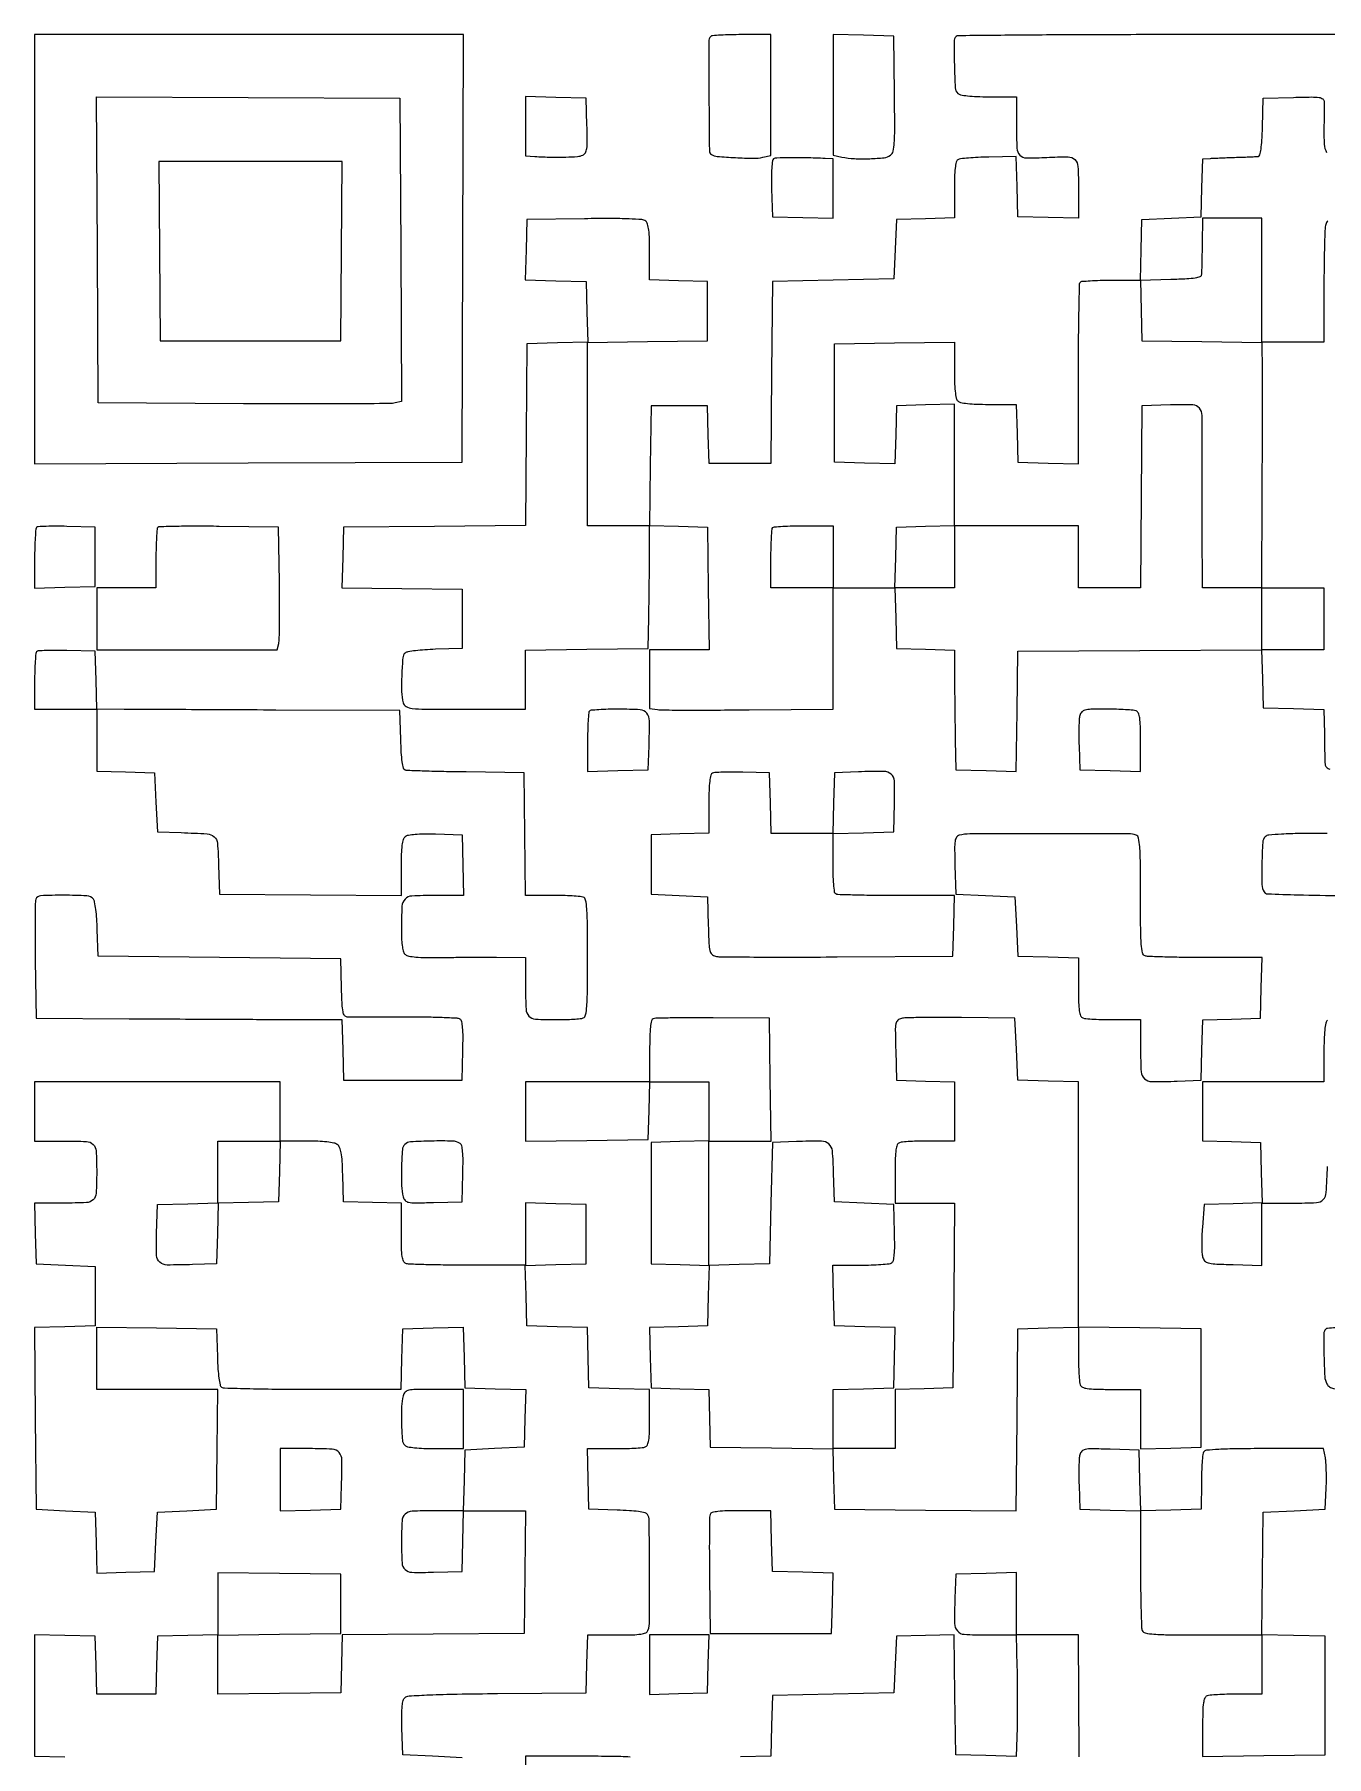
# Model space of a CAD drawing. Extents: x 179 to 1071, y 112 to 1107.
# Drawn here: x 179 to 637, y 497 to 1107 of the extents above; entities that cross this region are included whole.
import ezdxf

# ---------------------------------------------------------------- set-up
doc = ezdxf.new("R2010")
doc.units = 0

msp = doc.modelspace()

# ---------------------------------------------------------------- linework, layer by layer
for points in [[(658, 1107), (582.166667, 1107, 0.000823), (553.042819, 1106.952041, 0.001355), (528.413542, 1106.804167, 0.000105), (506.318887, 1106.606988, 0.19654), (505.666667, 1106.333333, 0.198875), (504.892492, 1104.464691, 0.006657), (505.000141, 1096.291387, 0.006951), (505.329065, 1088.151095, 0.184841), (506.2, 1086.2, 0.150969), (507.200304, 1085.671932, 0.019349), (509.630442, 1085.311224, 0.018472), (512.928253, 1085.074295, 0.008695), (517.2, 1085), (527, 1085), (527, 1074.616631, 0.011437), (527.180377, 1066.73228, 0.183493), (528.221517, 1064.32826, 0.201455), (530.555518, 1063.337162, 0.014178), (537.801517, 1063.513862, -0.013747), (545.311192, 1063.703452, -0.197834), (547.726937, 1062.702314, -0.186894), (548.809247, 1060.264125, -0.012062), (549, 1052.35776), (549, 1041.932337), (538.25, 1042.216168), (527.5, 1042.5), (527.217194, 1053.14887), (526.934388, 1063.797739), (517.217194, 1063.619926, 0.007226), (513.403892, 1063.495005, 0.009981), (509.987238, 1063.265199, 0.00694), (507.153616, 1062.978027, 0.111216), (506.25, 1062.662039, 0.200675), (505.668761, 1061.842314, 0.026068), (505.301233, 1059.682739, 0.021536), (505.068924, 1056.522623, 0.007579), (505, 1051.975966), (505, 1042.069966), (494.75, 1041.784983), (484.5, 1041.5), (484, 1031), (483.5, 1020.5), (462, 1020), (440.5, 1019.5), (440.236147, 987.25), (439.972294, 955), (429.02113, 955), (418.069966, 955), (417.784983, 965.25), (417.5, 975.5), (407.5, 975.5), (397.5, 975.5), (397.230112, 954.25), (396.960225, 933), (385.980112, 933), (375, 933), (375, 965.480112), (375, 997.960225), (396.25, 998.230112), (417.5, 998.5), (417.5, 1009), (417.5, 1019.5), (407.25, 1019.784983), (397, 1020.069966), (397, 1029.912538, 0.00747), (396.929538, 1034.628596, 0.023727), (396.685956, 1037.772445, 0.033554), (396.278198, 1039.871696, 0.156033), (395.62212, 1040.89865, 0.155745), (394.27761, 1041.441468, 0.008655), (389.705807, 1041.70418, 0.010005), (383.276081, 1041.833319, 0.003345), (373.87212, 1041.771094), (353.5, 1041.5), (353.216515, 1030.784171), (352.93303, 1020.068343), (363.716515, 1019.784171), (374.5, 1019.5), (374.783485, 1008.784171), (375.06697, 998.068343), (364.283485, 997.784171), (353.5, 997.5), (353.236165, 965.263835), (352.97233, 933.02767), (320.736165, 932.763835), (288.5, 932.5), (288.216371, 921.769986), (287.932742, 911.039971), (309.216371, 910.769986), (330.5, 910.5), (330.5, 900), (330.5, 889.5), (321.054124, 889.209882, 0.009679), (317.346001, 889.024093, 0.013265), (314.020329, 888.704018, 0.009997), (311.288784, 888.312199, 0.133347), (310.373712, 887.89519, 0.20101), (309.51104, 886.243559, 0.010957), (309.13582, 880.266421, 0.01745), (309.100481, 874.259667, 0.054104), (309.653743, 870.25, 0.213201), (310.687475, 868.932612, 0.0961), (312.835432, 868.282876, 0.024195), (317.383932, 868.038171, 0.001342), (331.608408, 868), (353, 868), (353, 878.480498), (353, 888.960995), (374.75, 889.230498), (396.5, 889.5), (396.704554, 900.5, 0.001115), (396.786258, 905.492704, 0.000664), (396.86237, 911.436839, 0.000665), (396.922472, 917.360562, 0.001151), (396.954554, 922.284983), (397, 933.069966), (407.25, 932.784983), (417.5, 932.5), (417.769502, 910.75), (418.039005, 889), (407.519502, 889), (397, 889), (397, 878.613499), (397, 868.226999), (399.75, 867.863499, 0.031353), (401.742598, 867.726324, 0.000863), (410.43125, 867.688766, 0.001777), (420.651346, 867.698543, 0.001218), (432.25, 867.779107), (462, 868.058214), (462, 889.529107), (462, 911), (472.966168, 911), (483.932337, 911), (484.216168, 900.25), (484.5, 889.5), (494.75, 889.215017), (505, 888.930034), (505.074274, 878.215017, 0.00076), (505.115376, 873.352057, 0.000453), (505.178349, 867.563161, 0.000453), (505.251555, 861.794695, 0.000784), (505.324274, 857), (505.5, 846.5), (516.230014, 846.216371), (526.960029, 845.932742), (527.230014, 867.216371), (527.5, 888.5), (570.7149, 888.760596), (613.9298, 889.021193), (614.2149, 878.760596), (614.5, 868.5), (625.25, 868.216168), (636, 867.932337), (636.14806, 859.216168, 0.000714), (636.212215, 855.732266, 0.000871), (636.282572, 852.472874, 0.000728), (636.350513, 849.731756, 0.006172), (636.39806, 848.5, 0.193832), (636.908125, 847.39901, 0.13751), (638.128593, 846.762483, 0.041509)], [(637.365943, 1041.013227, 0.133542), (636.630286, 1039.75, 0.056194), (636.38972, 1038.153588, 0.002319), (636.200423, 1032.359375, 0.004004), (636.062726, 1025.479974, 0.002828), (636.013655, 1017.75), (636, 998), (625, 998), (614, 998), (614, 1020), (614, 1042), (603.5, 1042), (593, 1042), (592.847686, 1032.75, -0.000729), (592.782222, 1029.097728, -0.000968), (592.711418, 1025.776562, -0.000683), (592.64285, 1022.99177, -0.009762), (592.597686, 1022, -0.281462), (592.04876, 1021.220862, -0.061526), (590.404519, 1020.738407, -0.028984), (587.402321, 1020.423344, -0.005066), (581.715822, 1020.215822), (570.931643, 1019.931643), (571.215822, 1030.715822), (571.5, 1041.5), (582, 1042), (592.5, 1042.5), (592.784983, 1052.75), (593.069966, 1063), (595.784983, 1063.156454, -0.003483), (597.246159, 1063.230446, -0.000891), (599.611839, 1063.329502, -0.000908), (602.312335, 1063.432846, -0.000921), (605, 1063.525854, 0.001285), (607.578054, 1063.616946, 0.001653), (609.947536, 1063.714611, 0.001261), (611.933159, 1063.808047, 0.014384), (612.715017, 1063.8694, 0.312884), (613.298959, 1064.374927, 0.026825), (613.707564, 1066.420621, 0.02204), (614.019285, 1069.545225, 0.006891), (614.215017, 1074.25), (614.5, 1084.5), (625.25, 1084.783832, -0.003746), (631.622359, 1084.904309, -0.037299), (634.286546, 1084.735838, -0.120907), (635.56115, 1084.229165, -0.231717), (636.073167, 1083.283832, -0.010626), (636.094495, 1082.203649, -0.001397), (636.084626, 1079.909985, -0.001622), (636.05649, 1077.189535, -0.001359), (636.00943, 1074.303353, 0.017526), (636.107686, 1068.172968, 0.118498), (636.96068, 1065.282602, 0.206307)], [(637.2, 824, 0.003169), (627.406919, 823.937931, 0.010454), (620.954487, 823.721154, 0.00933), (616.461896, 823.391927, 0.175156), (615.2, 822.8, 0.184668), (614.299033, 820.783443, 0.008864), (614.01964, 813.281953, 0.010432), (614.029752, 805.864973, 0.136741), (614.818901, 803.258784, 0.24703), (616.02434, 802.567608, 0.002214), (626.802307, 802.224468, 0.004662), (642.386407, 801.942782, 0.000988)], [(637.233397, 757.833397, 0.150006), (636.677539, 756.785237, 0.020823), (636.309874, 754.322143, 0.018708), (636.072955, 750.900244, 0.007929), (636, 746.3), (636, 736), (614.5, 736), (593, 736), (593, 725.534983), (593, 715.069966), (603.25, 714.784983), (613.5, 714.5), (613.783473, 703.785353), (614.066946, 693.070705), (603.783473, 692.785353), (593.5, 692.5), (592.919281, 684.5, 0.00937), (592.74472, 681.253878, 0.010411), (592.700269, 678.115625, 0.009827), (592.770586, 675.443633, 0.052207), (592.989186, 674, 0.109472), (593.725917, 672.55921, 0.158395), (594.923715, 671.798429, 0.052138), (597.280293, 671.448282, 0.003834), (603.819905, 671.215017), (614, 670.930034), (614, 681.965017), (614, 693), (624.980948, 693, 0.010555), (633.380972, 693.177342, 0.195467), (635.75136, 694.25953, 0.175338), (636.824249, 696.732758, 0.008165), (637.24922, 706)], [(330.5, 496.5), (320, 497), (309.5, 497.5), (309.215609, 507.099013, -0.007155), (309.143326, 511.820184, -0.025437), (309.294088, 514.841219, -0.038985), (309.650341, 516.814012, -0.156633), (310.300628, 517.834536, -0.160012), (311.727067, 518.396665, -0.003838), (318.935768, 518.760167, -0.006423), (328.743378, 519.053125, -0.002149), (343.085018, 519.235522), (374.5, 519.5), (374.784983, 529.75), (375.069966, 540), (385.427994, 540, 0.005378), (390.974376, 540.059653, 0.030449), (393.919218, 540.302828, 0.063222), (395.602756, 540.767938, 0.204941), (396.393011, 541.581787, 0.091395), (396.994457, 544.811315, 0.001635), (396.969186, 562.480041, 0.001141), (396.843095, 580.536674, 0.14012), (396.199653, 582.711195, 0.199883), (395.411, 583.262532, 0.01918), (393.055937, 583.684251, 0.019108), (389.800174, 584.012968, 0.00836), (385.464966, 584.211195), (375.5, 584.5), (375.216168, 595.25), (374.932337, 606), (384.384381, 606, 0.00593), (388.119908, 606.044304, 0.007809), (391.524537, 606.178303, 0.005887), (394.361111, 606.367872, 0.0721), (395.418213, 606.606989, 0.200876), (396.227252, 607.380394, 0.065453), (396.694499, 609.000914, 0.031733), (396.93933, 611.822523, 0.005777), (397, 617.073157), (397, 626.932337), (386.25, 627.216168), (375.5, 627.5), (375.216508, 638.216508), (374.933016, 648.933016), (364.216508, 649.216508), (353.5, 649.5), (353.216515, 660.215829), (352.93303, 670.931657), (363.716515, 671.215829), (374.5, 671.5), (374.5, 682), (374.5, 692.5), (363.75, 692.783832), (353, 693.067663), (353, 682.033832), (353, 671), (332.581787, 671, -0.002771), (324.642891, 671.043995, -0.004125), (317.696775, 671.178303, -0.001841), (311.779435, 671.363369, -0.083055), (310.581787, 671.606989, -0.204941), (309.767938, 672.397244, -0.063222), (309.302828, 674.080782, -0.030449), (309.059653, 677.025624, -0.005378), (309, 682.572006), (309, 692.930034), (298.75, 693.215017), (288.5, 693.5), (288.224459, 703, 0.007256), (288.011887, 707.882684, 0.030165), (287.663989, 710.808934, 0.052369), (287.125269, 712.659461, 0.135585), (286.28333, 713.75, 0.112838), (285.071188, 714.289982, 0.02024), (282.610301, 714.671699, 0.018544), (279.35615, 714.920569, 0.009812), (275.30887, 715), (266, 715), (266, 725.5), (266, 736), (222.5, 736), (179, 736), (179, 725.5), (179, 715), (189.393011, 715, -0.010922), (197.343494, 714.826317, -0.180645), (199.74294, 713.808678, -0.192687), (200.809561, 711.492344, -0.012707), (201, 704, -0.012734), (200.809122, 696.506319, -0.193036), (199.740425, 694.190236, -0.180339), (197.336687, 693.173214, -0.010855), (189.359179, 693), (178.932337, 693), (179.216168, 682.25), (179.5, 671.5), (190, 671), (200.5, 670.5), (200.5, 660), (200.5, 649.5), (189.736192, 649.216028), (178.972383, 648.932056), (179.236192, 616.716028), (179.5, 584.5), (190, 584), (200.5, 583.5), (200.784183, 572.715394), (201.068365, 561.930789), (211.284183, 562.215394), (221.5, 562.5), (222, 573), (222.5, 583.5), (233, 584), (243.5, 584.5), (243.748715, 605.75), (243.997429, 627), (222.498715, 627), (201, 627), (201, 638.019888), (201, 649.039775), (222.25, 648.769888), (243.5, 648.5), (243.788805, 638.535034, 0.008357), (243.98703, 634.19932, 0.019116), (244.315709, 630.944073, 0.019194), (244.737392, 628.589853, 0.200107), (245.288805, 627.801939, 0.135296), (246.309148, 627.490527, 0.000977), (255.314043, 627.262564, 0.003622), (265.66329, 627.095808, 0.002302), (277.716447, 627.044419), (308.932895, 627.05503), (309.216447, 637.777515), (309.5, 648.5), (320.215829, 648.783485), (330.931657, 649.06697), (331.215829, 638.283485), (331.5, 627.5), (342.284606, 627.215817), (353.069211, 626.931635), (352.784606, 616.715817), (352.5, 606.5), (342, 606), (331.5, 605.5), (331.216168, 594.75), (330.932337, 584), (320.5828, 584, 0.011814), (312.765059, 583.815261, 0.180297), (310.319662, 582.769773, 0.191221), (309.228209, 580.403295, 0.013566), (309.027309, 573, 0.013095), (309.223003, 565.529011, 0.191937), (310.303643, 563.182876, 0.186808), (312.714763, 562.190258, 0.012296), (320.375418, 562.216402), (330.5, 562.5), (330.783832, 573.25), (331.067663, 584), (342.053334, 584), (353.039005, 584), (352.769502, 562.25), (352.5, 540.5), (320.284831, 540.236193), (288.069661, 539.972386), (287.784831, 529.736193), (287.5, 519.5), (265.75, 519.230498), (244, 518.960995), (244, 529.460995), (244, 539.960995), (265.75, 540.230498), (287.5, 540.5), (287.5, 551), (287.5, 561.5), (265.75, 561.769502), (244, 562.039005), (244, 551.053334), (244, 540.067663), (233.25, 539.783832), (222.5, 539.5), (222.215017, 529.25), (221.930034, 519), (211.5, 519), (201.069966, 519), (200.784983, 529.25), (200.5, 539.5), (189.75, 539.783832), (179, 540.067663), (179, 518.567663), (179, 497.067663), (189.75, 496.783832)], [(549.239377, 496.75), (548.978755, 540), (537.989377, 540), (527, 540), (527, 551.033832), (527, 562.067663), (516.25, 561.783832), (505.5, 561.5), (505.204946, 553, 0.009898), (505.071389, 544.039138, 0.179012), (506.062349, 541.399726, 0.203743), (508.485998, 540.212849, 0.01335), (516.456668, 540), (526.875232, 540), (527.187616, 528.75, -0.004063), (527.286869, 523.695675, -0.00255), (527.324762, 517.783914, -0.002559), (527.302602, 511.963905, -0.004675), (527.215829, 507.216515), (526.931657, 496.93303), (516.215829, 497.216515), (505.5, 497.5), (505.230011, 518.784762), (504.960022, 540.069525), (494.730011, 539.784762), (484.5, 539.5), (484, 529.5), (483.5, 519.5), (462, 519), (440.5, 518.5), (440.216508, 507.783492), (439.933016, 497.066984), (429.216508, 496.783492)], [(390.045513, 496.721154, 0.010454), (383.593081, 496.937931, 0.003169), (373.8, 497), (353, 497), (353, 486)]]:
    msp.add_lwpolyline(points, format="xyb")
for points in [[(179, 1030.993714), (179, 954.987428), (254.75, 955.243714), (330.5, 955.5), (330.756286, 1031.25), (331.012572, 1107), (255.006286, 1107), (179, 1107)], [(223.235953, 1030.25), (223.5, 998.5), (255.5, 998.5), (287.5, 998.5), (287.764047, 1030.25), (288.028094, 1062), (255.5, 1062), (222.971906, 1062)], [(397, 529.465017), (397, 518.930034), (407.25, 519.215017), (417.5, 519.5), (417.784983, 529.75), (418.069966, 540), (407.534983, 540), (397, 540)]]:
    msp.add_lwpolyline(points, close=True)
for points in [[(418.666667, 1106.333333, 0.199545), (417.921583, 1104.52833, 0.001079), (418.009951, 1085.283649, 0.000911), (418.176075, 1065.900822, 0.257162), (418.948791, 1064.531649, 0.118055), (420.973434, 1063.863956, 0.007059), (427.431858, 1063.414944, 0.00998), (433.786764, 1063.190308, 0.057959), (437.118222, 1063.525966), (440, 1064.158911), (440, 1085.579455), (440, 1107), (429.666667, 1107, 0.006022), (425.658388, 1106.951724, 0.009111), (422.172917, 1106.804167, 0.004516), (419.245497, 1106.600197, 0.178563)], [(462, 1085.658832), (462, 1064.25), (465.125, 1063.625, 0.037488), (469.57878, 1063.076869, 0.020993), (475.038563, 1063.046645, 0.016944), (480.132762, 1063.405507, 0.132558), (482.330365, 1064.252301, 0.179932), (483.280943, 1065.692576, 0.040311), (483.718443, 1068.65261, 0.017809), (483.881486, 1073.988193, 0.002045), (483.771494, 1086.002301), (483.5, 1106.5), (472.75, 1106.783832), (462, 1107.067663)], [(308.758677, 1030.77123), (309.017354, 977.04246), (306.758677, 976.494347, -0.057902), (304.987826, 976.276519, -0.000418), (290.035361, 976.188577, -0.001589), (272.903102, 976.156579, -0.001017), (253, 976.223117), (201.5, 976.5), (201.241383, 1030.758691), (200.982767, 1085.017383), (254.741383, 1084.758691), (308.5, 1084.5)], [(353, 1074.533832), (353, 1064), (356.25, 1063.824751, 0.008159), (362.153562, 1063.602956, 0.012343), (367.295173, 1063.620705, 0.011369), (371.418471, 1063.830653, 0.087617), (373.285558, 1064.304214, 0.16087), (374.221612, 1065.162686, 0.092185), (374.716919, 1066.629044, 0.03775), (374.892164, 1069.26308, 0.005103), (374.785558, 1074.804214), (374.5, 1084.5), (363.75, 1084.783832), (353, 1085.067663)], [(440.898682, 1062.937382, 0.231978), (440.50826, 1062.316485, 0.010059), (440.283092, 1059.683773, 0.014856), (440.16569, 1056.377478, 0.00871), (440.211769, 1052.417355), (440.5, 1042.5), (451.25, 1042.216168), (462, 1041.932337), (462, 1052.466168), (462, 1063), (459.25, 1063.115552, 0.004763), (452.40697, 1063.337809, 0.008163), (446.696634, 1063.375592, 0.004839), (442.060306, 1063.285696, 0.131884)], [(571.216168, 1009.25), (571.5, 998.5), (592.75, 998.230112), (614, 997.960225), (614.066018, 987.730112, -0.001578), (614.085468, 981.8301, -0.000277), (614.080865, 970.737908, -0.000301), (614.060426, 957.730014, -0.00027), (614.023853, 944.25), (613.915669, 911), (624.957835, 911), (636, 911), (636, 900), (636, 889), (625, 889), (614, 889), (614, 900), (614, 911), (603.5, 911), (593, 911), (592.872412, 931.75, -0.00075), (592.83208, 940.427591, -0.000692), (592.816369, 949.34187, -0.000691), (592.824339, 957.284404, -0.002303), (592.860795, 962.498921, 0.007859), (592.821271, 972.092932, 0.171688), (591.84661, 974.683146, 0.214746), (589.528079, 975.796761, 0.013159), (581.671783, 975.78412), (571.5, 975.5), (571.236147, 943.25), (570.972294, 911), (559.986147, 911), (549, 911), (549, 922), (549, 933), (527, 933), (505, 933), (505, 922), (505, 911), (494.466168, 911), (483.932337, 911), (484.216168, 921.75), (484.5, 932.5), (494.75, 932.784983), (505, 933.069966), (505, 954.569966), (505, 976.069966), (494.75, 975.784983), (484.5, 975.5), (484.214647, 965.216527), (483.929295, 954.933054), (473.214647, 955.216527), (462.5, 955.5), (462.5, 976.5), (462.5, 997.5), (483.75, 997.769888), (505, 998.039775), (505, 988.219888, 0.00867), (505.07425, 983.938257, 0.018449), (505.3111, 980.634709, 0.019325), (505.671728, 978.201042, 0.151043), (506.2, 977.2, 0.150838), (507.199003, 976.672291, 0.019392), (509.622935, 976.311444, 0.018513), (512.910654, 976.074375, 0.00874), (517.165017, 976), (526.930034, 976), (527.215017, 965.75), (527.5, 955.5), (538.25, 955.216168), (549, 954.932337), (549, 986.799502, -0.001958), (549.048032, 999.064585, -0.003164), (549.195833, 1009.50152, -0.000569), (549.394745, 1018.697427, -0.193002), (549.666667, 1019.333333, -0.178489), (550.245234, 1019.600177, -0.004541), (553.162979, 1019.804167, -0.009138), (556.637527, 1019.951722, -0.006042), (560.632835, 1020), (570.932337, 1020)], [(179.699448, 932.366114, 0.177529), (179.419756, 931.762646, 0.004871), (179.205463, 928.826775, 0.009484), (179.050667, 925.323038, 0.006296), (179, 921.299502), (179, 910.932337), (189.75, 911.216168), (200.5, 911.5), (200.5, 922), (200.5, 932.5), (190.449448, 932.782781, 0.006672), (186.547259, 932.840477, 0.010046), (183.145783, 932.777033, 0.005301), (180.300668, 932.636532, 0.183378)], [(222.686013, 932.35268, 0.177907), (222.411589, 931.759435, 0.00474), (222.201516, 928.832766, 0.009348), (222.049688, 925.342961, 0.006196), (222, 921.333333), (222, 911), (211.5, 911), (201, 911), (201, 900), (201, 889), (232.980948, 889), (264.961896, 889), (265.514659, 891.25, 0.054895), (265.724598, 892.840683, 0.002293), (265.821708, 898.567187, 0.003942), (265.85221, 905.365834, 0.002788), (265.783711, 913), (265.5, 932.5), (244.436013, 932.769346, 0.003085), (236.311969, 932.823103, 0.004901), (229.358056, 932.758056, 0.001338), (223.324385, 932.626314, 0.192551)], [(462, 922), (462, 911), (451, 911), (440, 911), (440, 921.333333, -0.006022), (440.048276, 925.341612, -0.009111), (440.195833, 928.827083, -0.004516), (440.399803, 931.754503, -0.178563), (440.666667, 932.333333, -0.178563), (441.245497, 932.600197, -0.004516), (444.172917, 932.804167, -0.009111), (447.658388, 932.951724, -0.006022), (451.666667, 933), (462, 933)], [(179.699448, 888.366114, 0.176241), (179.420111, 887.767337, 0.005323), (179.205463, 884.983588, 0.009942), (179.050687, 881.652202, 0.006636), (179, 877.833333), (179, 868), (190, 868), (201, 868), (201, 857.034983), (201, 846.069966), (211.25, 845.784983), (221.5, 845.5), (222, 835), (222.5, 824.5), (231, 824.24922, -0.008001), (240.14566, 823.832838, -0.165236), (242.65727, 822.803333, -0.196929), (243.809521, 820.50884, -0.012174), (244.215131, 812.7397), (244.5, 802.5), (276.75, 802.236147), (309, 801.972294), (309, 811.863702, -0.00733), (309.070127, 816.647007, -0.024158), (309.314717, 819.791596, -0.0351), (309.728606, 821.875048, -0.154154), (310.399285, 822.916414, -0.132968), (311.486141, 823.412685, -0.020746), (313.849829, 823.703614, -0.018924), (317.042317, 823.84141, -0.009044), (321.149285, 823.788859), (330.5, 823.5), (330.783832, 812.75), (331.067663, 802), (320.650463, 802, 0.012441), (312.725895, 801.802795, 0.191357), (310.287163, 800.690525, 0.181686), (309.21166, 798.183837, 0.011015), (309.013655, 789.872445, 0.010648), (309.084288, 786.251708, 0.030066), (309.339058, 783.735696, 0.043438), (309.774808, 782.013719, 0.136692), (310.44782, 781.043305, 0.131997), (311.60031, 780.514404, 0.020002), (314.137717, 780.188419, 0.017993), (317.613058, 780.008263, 0.008019), (322.19782, 780.009308, -0.001953), (326.884095, 780.06723, -0.001151), (332.484672, 780.101684, -0.001151), (338.080299, 780.110352, -0.001969), (342.75, 780.088447), (353, 780), (353, 769.606989, 0.010922), (353.173683, 761.656506, 0.180645), (354.191322, 759.25706, 0.192687), (356.507656, 758.190439, 0.012707), (364, 758, 0.007121), (367.116529, 758.04439, 0.008969), (369.999125, 758.178303, 0.007405), (372.402617, 758.368986, 0.068212), (373.418213, 758.606989, 0.25694), (374.300918, 759.652022, 0.031157), (374.723675, 762.739087, 0.016334), (374.950165, 768.241252, 0.002119), (375, 780, 0.002119), (374.950165, 791.758748, 0.016334), (374.723675, 797.260913, 0.031157), (374.300918, 800.347978, 0.25694), (373.418213, 801.393011, 0.07199), (372.362338, 801.632094, 0.005931), (369.540204, 801.821697, 0.007843), (366.152805, 801.955694, 0.005963), (362.437715, 802), (353.039005, 802), (352.769502, 823.75), (352.5, 845.5), (332, 845.742787, -0.002039), (324.055475, 845.869278, -0.003114), (317.16511, 846.050031, -0.00111), (311.230863, 846.255882, -0.08187), (310.28548, 846.447788, -0.250294), (309.714517, 847.10321, -0.021898), (309.301074, 849.345482, -0.020289), (308.981915, 852.592602, -0.00742), (308.78548, 857.205), (308.5, 867.5), (264.5, 867.688275, -0.000042), (246.940627, 867.764886, -0.000052), (230.571214, 867.839377, -0.000043), (216.81693, 867.904563, -0.000382), (210.784983, 867.938275), (201.069966, 868), (200.784983, 878.25), (200.5, 888.5), (190.449448, 888.782781, 0.006672), (186.547259, 888.840477, 0.010046), (183.145783, 888.777033, 0.005301), (180.300668, 888.636532, 0.183378)], [(375.666667, 867.333333, 0.178637), (375.399783, 866.754242, 0.004491), (375.195833, 863.817145, 0.009085), (375.048275, 860.320751, 0.006002), (375, 856.299502), (375, 845.932337), (385.75, 846.216168), (396.5, 846.5), (396.795054, 855, 0.009626), (396.932798, 863.916466, 0.172284), (395.978172, 866.572651, 0.209042), (393.626, 867.774609, 0.015066), (386.147615, 868, 0.006339), (382.338339, 867.951706, 0.009542), (379.020445, 867.804167, 0.004928), (376.241287, 867.599873, 0.177367)], [(549.473998, 865.75, 0.047969), (549.270341, 864.400533, 0.007225), (549.16227, 861.664062, 0.008052), (549.13333, 858.419301, 0.006878), (549.204946, 855), (549.5, 846.5), (560.25, 846.216168), (571, 845.932337), (571, 856.359179, 0.005326), (570.940479, 861.946379, 0.03028), (570.697521, 864.908208, 0.062919), (570.232706, 866.600474, 0.205485), (569.418213, 867.393011, 0.070903), (568.374278, 867.631765, 0.006355), (565.686947, 867.821697, 0.008172), (562.460948, 867.955668, 0.00629), (558.937265, 868, 0.004807), (553.431231, 867.947068, 0.053602), (551.257079, 867.670945, 0.153448), (550.137457, 867.002928, 0.121258)], [(419.25, 845.355184, 0.242372), (418.655435, 844.648917, 0.027512), (418.292668, 842.52481, 0.021805), (418.06542, 839.308621, 0.006734), (418, 834.45165), (418, 824.069966), (407.75, 823.784983), (397.5, 823.5), (397.5, 813), (397.5, 802.5), (407.5, 802), (417.5, 801.5), (417.784869, 791.2603, 0.004116), (418.012688, 784.942746, 0.045954), (418.354102, 782.450085, 0.137483), (419.044936, 781.189168, 0.140609), (420.284869, 780.484257, 0.057333), (421.995109, 780.272803, 0.000613), (433.893055, 780.186551, 0.001934), (447.625808, 780.15694, 0.001255), (463.5, 780.223956), (504.5, 780.5), (504.783634, 791.230461), (505.067267, 801.960922), (484.480062, 801.954553, -0.002656), (476.520785, 801.994375, -0.004136), (469.662335, 802.121877, -0.001291), (463.731074, 802.296566, -0.131131), (462.946428, 802.533109, -0.229232), (462.569255, 803.126051, -0.007495), (462.278013, 806.003313, -0.012976), (462.068508, 809.494431, -0.008498), (462, 813.525185), (462, 823.932337), (472.75, 824.216168), (483.5, 824.5), (483.784677, 834.722245, 0.013848), (483.785832, 842.5543, 0.210395), (482.650621, 844.951391, 0.179386), (480.028591, 845.934656, 0.009619), (471, 845.795054), (462.5, 845.5), (462.216168, 834.75), (461.932337, 824), (451, 824), (440.067663, 824), (439.783832, 834.75), (439.5, 845.5), (430, 845.688517, 0.005334), (426.26986, 845.722736, 0.007376), (422.923437, 845.668364, 0.004885), (420.128197, 845.554344, 0.086451)], [(506.715899, 823.304107, 0.193052), (505.77378, 822.608802, 0.103735), (505.275078, 821.229179, 0.037615), (505.102994, 818.582896, 0.004417), (505.215899, 812.670109), (505.5, 802.5), (516, 802), (526.5, 801.5), (527, 791), (527.5, 780.5), (538.25, 780.216168), (549, 779.932337), (549, 769.573157, 0.005377), (549.059651, 764.026092, 0.030446), (549.302822, 761.080966, 0.063217), (549.767927, 759.397282, 0.20495), (550.581787, 758.606989, 0.07203), (551.638111, 758.367894, 0.005915), (554.465525, 758.178303, 0.007831), (557.859224, 758.044305, 0.005951), (561.581787, 758), (571, 758), (571, 747.519052, 0.01319), (571.211645, 739.49751, 0.203196), (572.397028, 737.066531, 0.179688), (575.034911, 736.071849, 0.009927), (584, 736.204946), (592.5, 736.5), (592.783481, 747.215387), (593.066961, 757.930773), (603.283481, 758.215387), (613.5, 758.5), (613.783832, 769.25), (614.067663, 780), (594.115619, 780, -0.002835), (586.355439, 780.044002, -0.00421), (579.559838, 780.178303, -0.001914), (573.776122, 780.36349, -0.082832), (572.581787, 780.606989, -0.25694), (571.699082, 781.652022, -0.031157), (571.276325, 784.739087, -0.016334), (571.049835, 790.241252, -0.002119), (571, 802, 0.002119), (570.950165, 813.758748, 0.016334), (570.723675, 819.260913, 0.031157), (570.300918, 822.347978, 0.25694), (569.418213, 823.393011, 0.091783), (566.743394, 823.88902, 0.000429), (538.400062, 823.873171, 0.000609), (510.532857, 823.799701, 0.062713)], [(179.447199, 800.723, 0.088003), (179.255956, 799.733152, 0.001312), (179.180843, 793.807175, 0.003516), (179.16003, 786.911562, 0.002311), (179.228584, 778.973), (179.5, 758.5), (212.5, 758.319788, 0.000119), (226.688206, 758.245674, 0.000094), (242.038499, 758.172013, 0.000095), (256.289456, 758.109, 0.000236), (266.716168, 758.069788), (287.932337, 758), (288.216168, 747.25), (288.5, 736.5), (309.5, 736.5), (330.5, 736.5), (330.78684, 746.918214, 0.006395), (330.861075, 751.955846, 0.022687), (330.720845, 755.183294, 0.032059), (330.397712, 757.280391, 0.19991), (329.78684, 758.151446, 0.129678), (328.76, 758.476596, 0.002789), (323.443634, 758.706234, 0.006221), (317.182754, 758.863717, 0.004134), (310, 758.895593, -0.000474), (302.787042, 758.874798, -0.000691), (296.430589, 758.871284, -0.000334), (291.023939, 758.879383, -0.012223), (289.784983, 758.912361, -0.238318), (288.873271, 759.433119, -0.098521), (288.321238, 760.785632, -0.036136), (287.999945, 763.47586, -0.004708), (287.784983, 769.25), (287.5, 779.5), (244.5, 780), (201.5, 780.5), (201.209882, 789.945876, 0.010217), (201.019842, 793.65896, 0.013854), (200.687053, 797.000112, 0.010763), (200.277004, 799.740901, 0.131421), (199.837437, 800.695876, 0.21008), (197.507889, 801.861486, 0.012117), (189.338031, 802.070385, 0.010531), (181.097702, 801.907775, 0.299392)], [(398.25, 758.309206, 0.253068), (397.649655, 757.612598, 0.026582), (397.289524, 755.415047, 0.021088), (397.064176, 752.062363, 0.006236), (397, 746.916667), (397, 736), (375, 736), (353, 736), (353, 725.480498), (353, 714.960995), (374.75, 715.230498), (396.5, 715.5), (396.784983, 725.75), (397.069966, 736), (407.534983, 736), (418, 736), (418, 725.534983), (418, 715.069966), (407.75, 714.784983), (397.5, 714.5), (397.5, 693), (397.5, 671.5), (407.783473, 671.214647), (418.066946, 670.929295), (417.783473, 660.214647), (417.5, 649.5), (407.216527, 649.214647), (396.933054, 648.929295), (397.216527, 638.214647), (397.5, 627.5), (407.715399, 627.215399), (417.930798, 626.930798), (418.215399, 616.715399), (418.5, 606.5), (440.216365, 606.230591), (461.93273, 605.961183), (462.216365, 595.230591), (462.5, 584.5), (494.736129, 584.236165), (526.972257, 583.97233), (527.236129, 616.236165), (527.5, 648.5), (538.25, 648.783832), (549, 649.067663), (549, 639.615619, 0.00593), (549.044304, 635.880092, 0.007809), (549.178303, 632.475463, 0.005887), (549.367872, 629.638889, 0.0721), (549.606989, 628.581787, 0.205218), (550.398405, 627.76761, 0.063068), (552.086379, 627.30265, 0.030363), (555.039857, 627.059586, 0.005351), (560.606989, 627), (571, 627), (571, 616.466168), (571, 605.932337), (581.75, 606.216168), (592.5, 606.5), (592.5, 627.5), (592.5, 648.5), (570.75, 648.769502), (549, 649.039005), (549, 692.485671), (549, 735.932337), (538.25, 736.216168), (527.5, 736.5), (527, 747.5), (526.5, 758.5), (507.5, 758.722575, 0.002573), (500.055091, 758.77147, 0.003614), (493.410456, 758.73288, 0.002152), (487.817423, 758.635888, 0.048521), (486.216447, 758.445102, 0.134678), (484.927705, 757.768719, 0.162244), (484.277469, 756.57292, 0.047474), (484.078683, 754.138732, 0.003261), (484.216447, 747.222527), (484.5, 736.5), (494.75, 736.215017), (505, 735.930034), (505, 725.465017), (505, 715), (496.081787, 715, 0.006277), (492.550804, 714.955669, 0.008159), (489.31865, 714.821697, 0.006338), (486.626193, 714.631778, 0.070946), (485.581787, 714.393011, 0.205218), (484.76761, 713.601595, 0.063068), (484.30265, 711.913621, 0.030363), (484.059586, 708.960143, 0.005351), (484, 703.393011), (484, 693), (494.513664, 693), (505.027329, 693), (504.763664, 660.25), (504.5, 627.5), (494.25, 627.215017), (484, 626.930034), (484, 616.465017), (484, 606), (473, 606), (462, 606), (462, 616.466168), (462, 626.932337), (472.75, 627.216168), (483.5, 627.5), (483.783485, 638.215829), (484.06697, 648.931657), (473.283485, 649.215829), (462.5, 649.5), (462.216168, 660.25), (461.932337, 671), (471.716168, 671.015313, 0.007729), (475.557744, 671.080711, 0.010646), (479.004417, 671.266219, 0.007548), (481.859509, 671.524324, 0.11554), (482.788231, 671.847958, 0.19692), (483.395734, 672.705135, 0.033714), (483.721018, 674.717063, 0.023663), (483.861823, 677.804805, 0.006827), (483.788231, 682.582645), (483.5, 692.5), (473, 693), (462.5, 693.5), (462.215131, 703.7397, 0.013827), (461.781878, 711.54295, 0.200378), (460.533568, 713.948742, 0.174565), (457.86687, 714.925177, 0.010012), (449, 714.795054), (440.5, 714.5), (440, 693), (439.5, 671.5), (428.75, 671.216168), (418, 670.932337), (418, 692.966168), (418, 715), (429.019502, 715), (440.039005, 715), (439.769502, 736.75), (439.5, 758.5), (419.5, 758.642539, 0.002262), (411.744678, 758.662726, 0.003441), (405.007812, 758.60342, 0.001284), (399.218286, 758.497726, 0.085944)], [(265.783832, 704.25), (265.5, 693.5), (254.783492, 693.216508), (244.066984, 692.933016), (243.783492, 682.216508), (243.5, 671.5), (235, 671.204946, -0.009619), (225.971409, 671.065344, -0.179386), (223.349379, 672.048609, -0.210395), (222.214168, 674.4457, -0.013848), (222.215323, 682.277755), (222.5, 692.5), (233.25, 692.783832), (244, 693.067663), (244, 704.033832), (244, 715), (255.033832, 715), (266.067663, 715)], [(310.2, 713.8, 0.180503), (309.356597, 711.952416, 0.010226), (309.033462, 705.575101, 0.015899), (309.043761, 699.22083, 0.057145), (309.639072, 695.216402, 0.125186), (310.35952, 693.930901, 0.157976), (311.551156, 693.283717, 0.049436), (313.903588, 693.082373, 0.003649), (320.375418, 693.216402), (330.5, 693.5), (330.788231, 703.417355, 0.006827), (330.861823, 708.195195, 0.023663), (330.721018, 711.282937, 0.033714), (330.395734, 713.294865, 0.19692), (329.788231, 714.152042, 0.135963), (327.14717, 714.954873, 0.010702), (319.734599, 714.980317, 0.009077), (312.237199, 714.709362, 0.184843)], [(636.666667, 648.333333, 0.197584), (635.970269, 646.664165, 0.006027), (636.023284, 639.025818, 0.008563), (636.291742, 631.596465, 0.109979), (637.035184, 628.934259, 0.127421), (637.977806, 627.911963, 0.094676), (639.407878, 627.334698, 0.042397), (641.864315, 627.063085, 0.006345), (646.835184, 627, 0.010228), (650.593488, 627.076885, 0.019737), (653.592452, 627.318456, 0.020575), (655.840408, 627.683514, 0.146858), (656.8, 628.2, 0.150969), (657.328068, 629.200304, 0.019349), (657.688776, 631.630442, 0.018472), (657.925705, 634.928253, 0.008695), (658, 639.2), (658, 649), (647.666667, 649, 0.006022), (643.658388, 648.951724, 0.009111), (640.172917, 648.804167, 0.004516), (637.245497, 648.600197, 0.178563)], [(309.630286, 624.75, 0.056494), (309.049061, 620.877272, 0.01714), (309.038202, 614.929885, 0.011416), (309.365761, 609.010623, 0.178688), (310.2, 607.2, 0.150969), (311.200304, 606.671932, 0.019349), (313.630442, 606.311224, 0.018472), (316.928253, 606.074295, 0.008695), (321.2, 606), (331, 606), (331, 616.5), (331, 627), (320.616631, 627, 0.003789), (314.088289, 626.950532, 0.046747), (311.618562, 626.681309, 0.144985), (310.365943, 626.013227, 0.133542)], [(266, 594.966168), (266, 583.932337), (276.75, 584.216168), (287.5, 584.5), (287.795054, 593, 0.009927), (287.928151, 601.965089, 0.179688), (286.933469, 604.602972, 0.203196), (284.50249, 605.788355, 0.01319), (276.480948, 606), (266, 606)], [(549.482701, 603.784677, 0.04768), (549.275821, 602.419218, 0.007332), (549.164827, 599.674249, 0.008132), (549.133974, 596.421832, 0.00698), (549.204946, 593), (549.5, 584.5), (560.25, 584.216168), (571, 583.932337), (571, 563.547956, 0.002775), (571.043995, 555.62203, 0.004131), (571.178303, 548.686837, 0.001846), (571.363378, 542.779199, 0.08304), (571.606989, 541.581787, 0.257256), (572.653901, 540.698559, 0.030951), (575.756048, 540.27619, 0.016256), (581.284365, 540.049786, 0.002106), (593.106989, 540), (614, 540), (614, 529.5), (614, 519), (605.081787, 519, 0.006277), (601.550804, 518.955669, 0.008159), (598.31865, 518.821697, 0.006338), (595.626193, 518.631778, 0.070946), (594.581787, 518.393011, 0.205372), (593.767428, 517.600948, 0.062982), (593.302552, 515.9105, 0.030315), (593.059548, 512.952209, 0.005337), (593, 507.373509), (593, 496.960995), (614.75, 497.230498), (636.5, 497.5), (636.5, 518.5), (636.5, 539.5), (625.230589, 539.782933), (613.961179, 540.065865), (614.230589, 561.782933), (614.5, 583.5), (625.5, 584), (636.5, 584.5), (636.80649, 592, 0.008667), (636.879612, 595.109769, 0.00841), (636.846169, 598.251562, 0.008349), (636.724159, 601.012596, 0.030569), (636.511177, 602.75), (635.909374, 606), (615.013704, 606, 0.002985), (605.027155, 605.940379, 0.010899), (598.696262, 605.726713, 0.009259), (594.35475, 605.40463, 0.235371), (593.374575, 604.797059, 0.113293), (593.077662, 603.924388, 0.006802), (592.83025, 601.143033, 0.009917), (592.644799, 597.791813, 0.007145), (592.565558, 594.047059), (592.5, 584.5), (581.784171, 584.216515), (571.068343, 583.93303), (570.784171, 594.716515), (570.5, 605.5), (560.277755, 605.784677, 0.003561), (553.727273, 605.920422, 0.049238), (551.367986, 605.719881, 0.160205), (550.183978, 605.071664, 0.127313)], [(418.447199, 582.723, 0.088003), (418.255956, 581.733152, 0.001312), (418.180843, 575.807175, 0.003516), (418.16003, 568.911562, 0.002311), (418.228584, 560.973), (418.5, 540.5), (440, 540.5), (461.5, 540.5), (461.783485, 551.215829), (462.06697, 561.931657), (451.283485, 562.215829), (440.5, 562.5), (440.216168, 573.25), (439.932337, 584), (429.434783, 584, 0.006442), (424.440409, 583.935654, 0.022488), (421.226202, 583.707918, 0.030182), (419.148133, 583.338251, 0.246836)]]:
    msp.add_lwpolyline(points, format="xyb", close=True)

doc.saveas('drawing.dxf')
